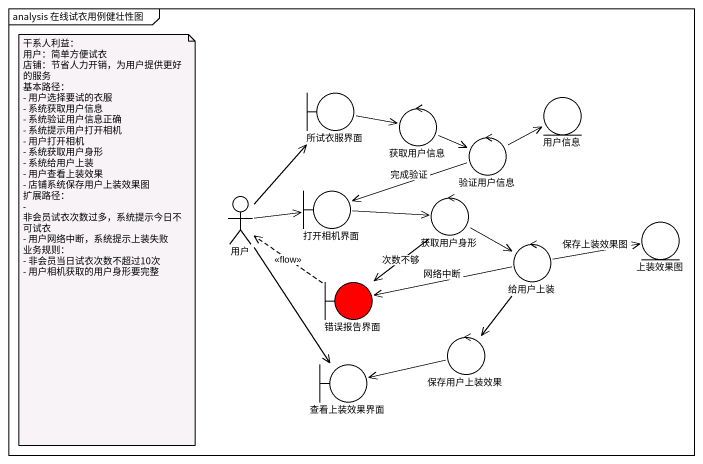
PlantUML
@startuml
mainframe analysis 在线试衣用例健壮性图
boundary 所试衣服界面
control 获取用户信息
entity 用户信息
control 验证用户信息
actor 用户
boundary 打开相机界面
control 获取用户身形
entity 上装效果图
control 给用户上装
boundary 错误报告界面 #FF0000
control 保存用户上装效果
boundary 查看上装效果界面
所试衣服界面 -right-> 获取用户信息
获取用户信息 -right-> 验证用户信息
验证用户信息 -right-> 用户信息
验证用户信息 -left-> 打开相机界面 : 完成验证
用户 -up-> 所试衣服界面
用户 -right-> 打开相机界面
用户 --> 查看上装效果界面
打开相机界面 -right-> 获取用户身形
获取用户身形 -right-> 给用户上装
获取用户身形 --> 错误报告界面 : 次数不够
给用户上装 -right-> 上装效果图 : 保存上装效果图
给用户上装 -left-> 错误报告界面 : 网络中断
给用户上装 --> 保存用户上装效果
错误报告界面 .up.> 用户 : <<flow>>
保存用户上装效果 -left-> 查看上装效果界面
note as N1
  干系人利益：
  用户：简单方便试衣
  店铺：节省人力开销，为用户提供更好的服务
  基本路径：
  - 用户选择要试的衣服
  - 系统获取用户信息
  - 系统验证用户信息正确
  - 系统提示用户打开相机
  - 用户打开相机
  - 系统获取用户身形
  - 系统给用户上装
  - 用户查看上装效果
  - 店铺系统保存用户上装效果图
  扩展路径：
  - 非会员试衣次数过多，系统提示今日不可试衣
  - 用户网络中断，系统提示上装失败
  业务规则：
  - 非会员当日试衣次数不超过10次
  - 用户相机获取的用户身形要完整
end note
@enduml
